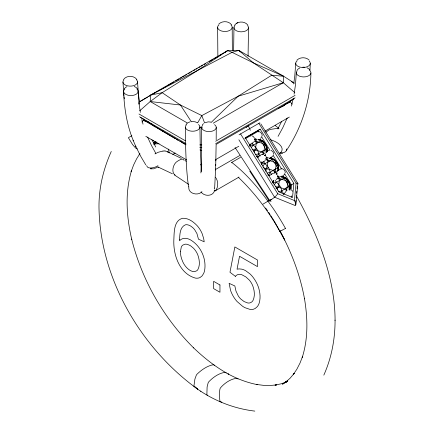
<?xml version="1.0" encoding="UTF-8"?>
<svg xmlns="http://www.w3.org/2000/svg" width="434" height="434" viewBox="0 0 434 434"><rect width="100%" height="100%" fill="white"/><g stroke="black" fill="none" stroke-linecap="round" stroke-linejoin="round"><path stroke-width="0.65" d="M201.685 127.26L201.197 165.104M216.175 139.759L216.262 127.498M233.959 27.434L233.633 50.626M248.525 27.841L248.064 56.322M250.754 134.849L250.754 134.361M216.127 145.021L215.709 165.538M296.514 196.027C325.88 249.04 350.108 316.088 323.829 375.133M335.015 320.504L335.021 320.102M180.419 251.747L181.303 246.979A12.944 7.476 60 0 1 182.871 245.069L185.068 244.212A12.57 7.253 60 0 1 187.607 244.467L189.495 245.248A16.383 9.461 60 0 1 191.009 246.159L193.336 248.074A11.669 6.738 60 0 1 195.718 250.971L196.07 251.519A12.825 7.405 60 0 1 197.058 253.261A12.477 7.204 60 0 1 197.871 255.089C199.477 259.657 200.242 265.179 197.855 269.601A13.177 7.606 60 0 1 196.71 270.8L194.573 271.641A11.273 6.505 60 0 1 192.517 271.456L190.7 270.724A13.107 7.568 60 0 1 185.253 265.961A12.863 7.427 60 0 1 182.822 261.886L181.716 259.098A18.836 10.872 60 0 1 180.414 251.747M267.024 150.365L266.519 146.795L264.8 143.448L262.103 140.817L258.859 139.314L259.912 139.412L263.064 141.229L265.548 144.077L266.986 147.533L267.16 151.07L266.785 152.057L267.181 150.245M278.563 168.918L278.058 165.349L276.339 162.007L273.642 159.376L270.398 157.868L271.451 157.971L274.603 159.783L277.087 162.636L278.525 166.086L278.699 169.623L278.324 170.611L278.72 168.804M290.021 189.056C291.149 184.173 286.901 177.609 282.095 176.312C287.688 177.734 291.724 184.282 289.76 189.864M238.879 139.786L274.586 197.21L295.505 205.667L295.76 203.654L294.431 200.535L277.744 193.732L240.555 133.927L239.053 134.828M249.908 145.227C249.87 147.81 250.624 142.238 249.908 145.227L253.337 145.092L259.044 142.14L260.579 140.909L263.064 141.229L266.986 147.533L265.982 149.594L266.026 152.844M214.656 188.058L215.595 168.983M215.839 160.813L215.866 159.821M201.224 164.079L200.909 172.954M215.562 170.047L215.741 164.513M231.729 162.821L231.745 162.414L240.55 157.33M295.869 204.691L297.87 183.479M250.738 135.587L250.711 136.081M309.936 70.346L310.294 63.505M295.722 63.093L294.8 75.928L293.677 83.963M296.362 72.429L295.435 85.08L294.1 94.173M310.912 73.026C310.44 100.818 301.597 128.182 285.995 151.162A7.519 4.861 24.8 0 1 279.952 152.578M254.389 152.909C254.281 148.916 257.329 145.281 255.838 141.202L256.385 139.482M265.928 171.468C265.82 167.475 268.868 163.84 267.377 159.755L267.924 158.036M277.467 190.021C277.359 186.029 280.407 182.394 278.916 178.314L277.765 177.614L287.856 181.499L290.064 184.645L289.06 186.707L289.104 189.956M139.71 110.778L150.207 101.545L150.593 95.095L227.655 50.599L238.83 50.377L283.679 76.27L294.415 83.192M294.822 92.643L283.293 82.72L283.679 76.27L253.434 62.887L232.065 52.33L227.655 50.599L195.712 71.697L162.164 92.686L150.207 101.545L187.483 123.066M286.652 149.529L286.662 148.954M291.062 190.363L291.572 184.982L284.476 173.573M293.861 183.343L292.527 197.47L278.964 191.942L245.264 137.746L260.161 129.142L293.861 183.343L291.572 184.982M294.431 200.535L296.075 183.148L258.886 123.343L240.555 133.927M295.76 202.423L295.945 200.448M296.194 197.812L296.379 195.837M296.628 193.201L296.818 191.226M297.068 188.589L297.252 186.615M291.23 197.21L291.36 195.924M262.049 162.012L261.425 164.6M273.588 180.566L273.127 183.045M266.883 151.265L267.16 151.07L265.982 149.594L262.668 151.021L263.612 154.607L264.778 144.386L265.548 144.077L265.272 144.278M271.174 158.166L271.451 157.971L272.118 159.468L269.183 161.502L265.657 158.708L267.377 159.755L276.317 162.945L278.525 166.086L277.521 168.148L274.207 169.58L275.151 173.166L276.317 162.945L274.603 159.783L272.118 159.468L268.684 157.754M293.276 98.372L291.388 106.08M286.608 149.806L286.228 150.82M261.93 162.099L261.447 163.781L264.876 163.651L269.183 161.502M273.469 180.653L272.986 182.34L276.415 182.204L282.122 179.253L283.657 178.021L286.142 178.341L287.856 181.499L287.145 187.331L286.559 190.597L283.852 194.302L281.812 190.889L280.906 187.71L278.829 184.369L276.415 182.204L275.058 180.11M278.921 178.309L279.463 176.595M111.267 151.482C103.509 168.701 98.974 187.309 98.985 206.242L98.979 206.692C99.76 277.923 140.47 347.905 197.644 389.162L194.627 386.64L197.644 389.162M287.232 117.961L282.773 127.77L278.058 136.368M262.668 151.021L258.735 153.777L257.156 156.88L258.214 156.983L256.391 156.5M274.207 169.58L270.274 172.331L268.695 175.439L269.753 175.537L267.93 175.059M281.031 192.636L281.812 190.889L287.145 187.331L289.06 186.707L290.238 188.182L289.961 188.378M281.666 121.379L277.879 128.833M197.633 122.925L201.815 115.585L238.174 96.212L271.722 75.223L283.679 76.27M139.84 153.739L136.639 158.79L133.601 164.991L131.111 171.718L131.545 170.529C124.742 192.984 126.522 217.098 131.79 239.666L131.632 239.031C141.869 280.06 163.672 318.133 193.656 347.927L193.249 347.526C203.958 357.844 215.736 367.186 228.827 374.309L228.024 373.886C237.284 378.92 247.261 382.69 257.622 384.692L256.407 384.443L263.422 385.338L270.208 385.484L276.718 384.882L275.026 385.126L281.199 383.792L286.445 381.931L284.617 382.631L287.33 381.242M234.566 25.221C237.496 20.957 245.004 20.951 247.928 25.221M123.538 79.509C126.489 75.272 133.922 75.304 136.884 79.52M124.173 88.937L125.361 87.559L126.967 86.643M296.997 70.319L298.191 68.946L299.769 68.029M185.974 124.612L187.173 123.24M202.309 124.976L203.508 123.609M262.706 154.542L263.476 153.49L265.402 153.978M273.859 173.627L275.015 172.043L276.941 172.537M139.124 154.547L139.84 153.631M265.83 132.272L268.89 130.021A8.805 6.217 -27 0 1 270.892 129.321L275.644 128.627L278.812 128.757M251.21 147.571L253.337 145.092L251.98 142.998M262.749 166.13L264.876 163.651L263.519 161.556M273.865 185.182L276.415 182.204M215.806 190.407C218.318 187.092 218.373 181.873 216.127 178.184M273.062 155.855L269.601 158.622M284.601 174.414L281.14 177.18M277.06 173.383L276.387 174.056L276.903 173.497M265.521 154.824L264.849 155.502L265.364 154.938A9.722 7.926 54.4 0 1 264.838 155.529M201.973 191.698C198.045 196.152 188.106 193.77 188.785 187.179A7.573 5.897 4.2 0 1 188.877 186.788M281.867 230.324L279.832 231.327L280.12 231.116M218.747 24.114C222.11 20.691 228.772 20.816 231.593 24.857M211.07 122.518L238.174 96.212L283.293 82.72L253.434 62.887L238.83 50.377L232.065 52.33L150.593 95.095L138.75 102.24M296.894 60.152C300.106 56.946 305.986 56.925 309.198 60.136M278.21 108.549L283.044 106.091L286.028 103.525M260.438 138.316L261.366 137.545M276.225 179.638L277.152 178.868M247.467 126.516L248.362 125.806L250.337 130.308M246.159 127.547L246.729 127.097M235.071 147.517L269.85 200.79L274.586 197.21M154.992 153.896L158.204 152.263L162.989 151.043M289.25 102.337L288.247 103.07M289.402 102.229L290.178 101.665L290.162 100.845M260.161 129.142L257.872 130.786L258.577 131.925M250.223 144.663L253.478 142.336M259.635 139.607L259.912 139.412L262.489 143.372L265.982 149.594M262.787 141.424L263.064 141.229M266.709 147.728L266.986 147.533M257.384 157.439L261.176 154.721L262.754 154.325M267.089 157.716L266.33 157.884L267.246 157.602M261.979 163.021L264.686 161.085M274.331 159.983L274.603 159.783M276.811 162.831L277.087 162.636L275.064 163.596L272.118 159.468M278.248 166.287L278.525 166.086M269.465 175.607L273.23 173.123M278.422 169.824L278.699 169.623L275.064 163.596M276.431 171.582L280.825 168.837M282.713 176.725L282.99 176.524L285.567 180.484L289.06 186.707M285.87 178.537L286.142 178.341M288.35 181.39L288.626 181.19L286.603 182.155M289.787 184.841L290.064 184.645M225.143 52.346L227.655 50.599M283.044 106.091L294.068 98.67M262.999 204.148L271.234 199.211M253.445 150.983L256.792 148.927M264.984 169.542L268.331 167.486M275.975 188.443L279.87 186.04M158.209 167.41L158.801 167.041M286.684 190.233L286.879 190.119A7.579 6.184 57.8 0 1 286.695 190.428M139.395 101.914L147.571 97.194M148.737 96.516L150.489 95.507M151.656 94.834L152.822 94.156M153.994 93.484L155.741 92.475M156.913 91.796L158.079 91.124M159.831 90.115L160.998 89.437M162.164 88.764L163.336 88.091M165.088 87.082L166.255 86.404M167.421 85.731L173.844 82.021M175.596 81.012L179.101 78.988M180.267 78.315L181.434 77.643M182.6 76.964L184.352 75.955M185.524 75.283L186.691 74.605M188.443 73.596L189.609 72.923M190.776 72.245L191.942 71.572M193.694 70.563L194.866 69.885M196.032 69.212L197.199 68.539M198.951 67.525L200.117 66.852M201.289 66.18L202.456 65.507M204.208 64.492L205.374 63.82M209.459 61.46L212.964 59.436M214.13 58.764L218.221 56.404M219.387 55.731L221.139 54.717M154.027 144.234L156.853 142.602M213.235 123.175L283.293 82.72M172.781 154.433L175.124 153.083M215.665 141.229L295.077 95.382M215.665 143.67L295.077 97.824M215.937 144.527L290.178 101.665M244.836 138.31L258.203 130.547L258.181 131.29L245.617 138.544M215.606 159.652L238.814 146.247M264.952 131.155L289.359 117.072M215.307 169.623L239.704 155.535M215.21 190.841L239.031 177.088M258.886 123.343L259.89 122.795M287.286 381.307L282.491 384.215L287.509 380.732L285.529 382.354L290.129 378.177L294.257 373.343L293.216 374.667L296.867 369.171L299.997 363.074L302.59 356.412L302.21 357.54C308.33 338.439 307.744 317.883 304.424 298.31L304.516 298.874C300.182 274.896 291.344 251.894 279.756 230.514L284.747 240.089L274.407 221.345M285.496 228.436L282.116 230.194M263.525 145.043L264.778 144.386L254.687 140.502L257.644 142.949M237.87 22.649L236.508 23.306M187.938 122.719L190.19 121.791M205.098 122.692L208.136 121.873L210.712 122.046M153.848 144.376L156.05 143.838L159.072 143.768M268.141 150.701L269.286 150.278M153.685 142.9L156.924 142.081M255.55 154.558L258.735 153.777L260.096 156.05M267.094 173.112L270.274 172.331L271.635 174.604M278.785 176.155L277.869 176.437L278.628 176.269M278.633 191.671L281.812 190.889M153.696 143.025L156.582 142.357M282.653 153.479L280.44 153.815M150.593 95.095L162.164 92.686L180.452 105.023L201.815 115.585L204.604 122.93M154.265 168.381L154.699 168.3A4.747 2.175 -8.6 0 0 157.884 166.808M253.89 141.522L255.838 141.202M264.783 160.184L267.377 159.755M276.968 178.634L278.916 178.314L280.727 180.061M153.755 168.81L150.75 168.777M256.293 139.108L255.55 139.157A9.722 7.926 54.4 0 0 254.753 139.309M199.656 127.346L202.282 127.298M302.813 67.189L304.505 67.183M191.801 121.509L195.094 121.797L197.34 122.719M179.806 141.381L181.162 141.381M199.814 144.885L201.837 144.896M199.814 147.327L201.837 147.338M200.519 164.806L201.843 164.811M175.086 175.054C170.806 172.314 173.285 163.325 177.528 161.215A20.821 12.022 -60 0 1 178.737 160.466L180.571 159.533A5.897 3.407 -60 0 1 184.054 160.309M200.579 150.495L201.832 150.593L199.949 149.931M164.996 150.967L166.775 151.406L168.088 152.334M281.297 168.69C283.565 168.555 285.442 170.708 285.236 172.922M150.207 101.545L180.452 105.023L191.405 121.835M150.468 168.745L151.222 168.842M140.649 117.587L162.159 130.894L163.493 131.079M221.834 402.199L220.054 401.596A1.807 1.161 -66.3 0 1 219.913 401.152A52.547 33.749 -66.3 0 1 219.778 400.11L219.3 393.155L219.973 388.897A4.812 3.092 -66.3 0 1 220.456 387.871C224.535 383.13 230.785 378.768 237.072 378.28A4.812 3.092 -66.3 0 1 237.696 378.665L238.038 379.039M254.823 411.106C234.132 408.671 214.315 400.907 197.307 388.935M281.237 176.155L282.095 176.312M155.882 141.929L155.54 141.864A5.788 4.731 60.8 0 1 154.851 141.663M258.507 131.562C260.731 131.643 262.451 133.835 262.131 136.005M151.781 123.831L149.811 123.359L147.489 121.146M207.468 395.341L207.034 394.978A1.807 1.042 -60 0 1 206.942 394.56A52.547 30.342 -60 0 1 206.909 393.573L207.105 386.96L208.136 382.886A4.812 2.778 -60 0 1 208.694 381.898C212.98 377.325 219.045 373.034 225.306 372.301A4.812 2.778 -60 0 1 225.864 372.649L226.152 373.001M158.481 167.204L172.439 173.806M252.149 149.307C255.805 151.092 260.492 150.175 263.476 153.49M263.091 167.616C266.883 169.694 271.852 168.582 275.015 172.043M275.227 186.419C278.883 188.204 283.57 187.287 286.554 190.602L285.746 188.134M167.378 151.645L181.276 158.367M134.198 86.409L136.319 87.581L137.513 88.948M307.028 67.758L309.822 69.57M283.147 194.107L283.532 194.291M269.85 200.79L271.066 201.371M257.715 139.482L260.579 140.909M280.223 176.307L283.657 178.021M252.165 135.918L253.429 136.618L254.682 138.468M270.995 150.267L273.013 151.754L273.697 154.363M181.515 142.319L186.072 144.837M291.388 81.597L293.151 82.617M138.972 113.996L185.361 140.779M139.558 116.779L185.947 143.562M143.79 119.019L143.811 120.245L185.546 144.343M145.808 136.336L186.625 159.902M174.262 174.837L188.741 184.439M162.159 130.894L175.249 138.674M176.388 139.352L178.097 140.366M185.134 160.602L186.257 161.302M231.745 162.414C248.498 175.352 261.876 192.229 273.887 209.535A153.283 88.498 60 0 1 285.474 228.425M200.562 391.099L200.915 391.332M143.811 120.245L144.652 120.858M144.728 120.918L145.265 121.308M235.418 276.382L229.977 272.248L234.848 246.941L257.476 260.009L257.476 266.622L239.525 256.261L237.051 269.194L239.15 268.896L241.841 269.172A19.237 11.11 60 0 1 245.742 270.762L250 273.925A18.429 10.638 60 0 1 253.136 277.391L254.845 279.838A22.08 12.749 60 0 1 256.413 282.545L256.879 283.473A20.056 11.577 60 0 1 258.74 288.165C260.172 293.026 260.65 298.359 259.131 303.257A23.724 13.698 60 0 1 257.226 306.708L255.187 308.487L253.234 309.312A19.53 11.273 60 0 1 250.272 309.48L245.064 307.722A29.718 17.159 60 0 1 242.552 306.236L237.062 301.505A18.922 10.926 60 0 1 233.714 297.03A19.736 11.393 60 0 1 232.765 295.397A18.792 10.85 60 0 1 230.552 290.362L229.114 283.326L234.848 285.973L235.977 291.095L238.293 295.955A11.631 6.716 60 0 0 240.74 298.988L244.125 301.581L247.743 302.97A12.705 7.335 60 0 0 249.941 302.883L251.47 302.162A14.544 8.398 60 0 0 252.973 300.507C255.187 295.988 254.47 290.52 252.8 285.935A12.819 7.4 60 0 0 251.264 282.832A12.114 6.993 60 0 0 249.284 280.066L245.839 276.892L241.662 274.662A12.684 7.324 60 0 0 238.928 274.342A14.778 8.534 60 0 0 235.407 276.366M275.216 125.524L278.959 128.404M152.681 140.291L153.414 140.876M253.337 145.092L255.751 147.256L257.829 150.598L258.735 153.777M264.876 163.651L267.29 165.815L269.368 169.157L270.274 172.331M238.83 50.377L240.593 51.982M238.201 177.18C254.796 192.908 268.668 211.396 279.832 231.317M153.376 125.28L154.683 126.847M291.903 190.358L292.641 191.286M201.018 191.985C202.976 194.736 206.752 195.88 209.975 195.05A7.519 6.038 12.4 0 0 214.537 189.908M265.624 207.978L267.523 210.702M249.756 171.148L269.188 200.975M268.662 212.334L270.1 214.586M270.816 215.714L274.049 220.781M260.829 123.88L297.795 183.343M261.42 136.488L269.932 150.18M273.127 155.318L281.639 169.005M145.781 164.86L140.941 156.707L135.609 146.052M155.763 153.245L151.461 145.482L147.56 137.079M155.757 147.017L151.889 139.71M215.649 177.24L215.801 177.528M289.337 188.801L289.624 189.446M123.592 91.563C124.243 108.37 126.929 125.274 133.401 140.882M194.058 386.661L194.009 386.558A1.807 0.911 -54.4 0 1 193.971 386.173A52.547 26.49 -54.4 0 1 194.041 385.251L194.909 379.072L196.304 375.231A4.812 2.425 -54.4 0 1 196.927 374.287C201.425 369.904 207.322 365.716 213.544 364.696A4.812 2.425 -54.4 0 1 214.027 364.999L214.439 365.71M133.092 140.166L135.918 146.768M277.456 174.837L277.82 175.846M265.917 156.278L266.281 157.287M168.452 149.068L169.211 153.007M289.429 189.061L289.435 189.088A8.881 7.237 54.4 0 1 289.201 189.853M214.244 188.09L214.429 188.747M141.793 119.496L143.025 124.167M140.334 112.379L139.01 103.346L139.086 104.127L138.164 91.151M139.553 102.18L138.424 94.194L137.54 81.809M188.513 186.821C185.861 167.074 185.519 147.115 185.361 127.227M124.075 96.853L124.33 98.822M123.934 95.567L122.958 82.048M201.533 171.701L200.324 149.768L199.928 126.809M146.605 165.625C147.441 168.902 151.998 168.056 154.45 167.356A7.573 3.917 -18.7 0 0 157.998 165.663M277.521 168.148L277.565 171.403M217.873 56.859L217.624 27.158M232.347 50.61L232.201 27.391M231.089 25.031A7.291 4.21 0 0 1 229.57 30.516A7.291 4.21 0 0 1 219.957 30.364A7.291 4.21 0 0 1 218.958 24.841M247.678 25.66A7.291 4.21 0 0 1 241.054 31.845A7.291 4.21 0 0 1 234.989 25.47M309.263 61.129A7.291 4.21 0 0 1 307.543 66.592A7.291 4.21 0 0 1 297.941 66.326A7.291 4.21 0 0 1 297.149 60.793M309.594 70.297A7.291 4.21 0 0 1 308.764 75.722A7.291 4.21 0 0 1 299.357 76.134A7.291 4.21 0 0 1 297.111 70.845M214.51 124.639A7.291 4.21 0 0 1 214.401 130.195A7.291 4.21 0 0 1 204.853 130.856A7.291 4.21 0 0 1 202.466 125.48M198.506 124.509A7.291 4.21 0 0 1 197.714 130.043A7.291 4.21 0 0 1 188.106 130.314A7.291 4.21 0 0 1 186.392 124.851M136.938 89.013A7.291 4.21 0 0 1 135.69 94.52A7.291 4.21 0 0 1 126.072 94.525A7.291 4.21 0 0 1 124.808 89.024M136.401 79.672A7.291 4.21 0 0 1 135.115 85.064A7.291 4.21 0 0 1 125.681 85.21A7.291 4.21 0 0 1 123.891 79.867M270.154 139.683A8.946 6.244 37.8 0 1 272.047 140.285C277.847 142.14 285.941 147.75 280.158 153.273A5.604 3.7 32.1 0 1 279.279 153.875M215.774 190.461A5.604 2.268 82.6 0 1 214.179 190.613M162.989 151.075A8.805 7.313 -35.2 0 1 164.991 150.983M296.042 183.175A3.374 0.846 -14.2 0 1 297.578 183.973M269.867 200.763A3.184 0.602 -51.4 0 1 269.4 201.023M269.178 200.73A3.184 0.602 -51.4 0 1 269.286 200.389M277.7 193.759A3.374 0.559 -49.2 0 1 274.548 197.264M287.053 190.201A3.184 0.873 -11.9 0 1 286.652 190.266M272.926 182.378A9.722 7.926 54.4 0 1 273.36 180.669M277.624 176.567A9.722 7.926 54.4 0 1 278.378 176.383M281.769 176.497A9.722 7.926 54.4 0 1 289.728 189.305M273.051 183.137A9.722 7.926 54.4 0 1 273.306 181.352M277.831 176.421A9.722 7.926 54.4 0 1 278.579 176.231M281.97 176.35A9.722 7.926 54.4 0 1 289.673 189.983M269.525 175.748A9.722 7.926 54.4 0 1 268.641 175.482M261.387 163.819A9.722 7.926 54.4 0 1 261.821 162.115M266.085 158.014A9.722 7.926 54.4 0 1 266.839 157.824M270.23 157.943A9.722 7.926 54.4 0 1 278.189 170.746M276.697 173.681A9.722 7.926 54.4 0 1 276.17 174.235M269.731 175.602A9.722 7.926 54.4 0 1 267.979 174.978M261.512 164.584A9.722 7.926 54.4 0 1 262.027 161.969M266.292 157.868A9.722 7.926 54.4 0 1 267.04 157.678M270.431 157.792A9.722 7.926 54.4 0 1 278.395 170.6M276.903 173.535A9.722 7.926 54.4 0 1 276.377 174.083M257.986 157.195A9.722 7.926 54.4 0 1 257.102 156.929M249.767 146.171A9.722 7.926 54.4 0 1 250.022 144.386M254.546 139.455A9.722 7.926 54.4 0 1 256.098 139.162M258.686 139.385A9.722 7.926 54.4 0 1 266.65 152.188M265.158 155.128A9.722 7.926 54.4 0 1 264.632 155.676M258.192 157.048A9.722 7.926 54.4 0 1 257.308 156.782M249.973 146.025A9.722 7.926 54.4 0 1 250.228 144.24M258.892 139.238A9.722 7.926 54.4 0 1 266.856 152.041M269.395 158.323A3.646 2.973 54.4 0 1 269.27 158.573M250.564 143.974A3.646 2.973 54.4 0 1 250.12 144.674M137.388 148.911A5.04 4.112 57.5 0 1 136.016 148.292A6.054 4.942 57.5 0 1 135.5 147.913L132.609 144.625L128.388 137.73A153.283 88.498 60 0 1 131.849 135.712M141.94 122.035A7.367 5.713 -34 0 1 143.697 120.126M290.064 101.784A7.378 5.403 37.2 0 1 292.136 104.203M179.573 239.79L179.562 240.789C181.293 238.559 184.358 237.837 187.016 238.548A19.351 11.17 60 0 1 190.233 239.736C200.698 245.698 206.72 258.827 204.577 270.659A25.129 14.506 60 0 1 203.584 273.572L202.087 275.899L200.172 277.429A18.733 10.812 60 0 1 197.861 278.145A19.302 11.143 60 0 1 195.219 278.053C179.481 273.48 173.22 255.002 173.833 240.073C174.256 232.684 173.546 220.586 182.633 218.259C188.253 217.971 193.238 221.633 196.971 225.49A16.823 9.711 60 0 1 199.928 229.396A16.763 9.678 60 0 1 202.195 233.796L203.665 238.505L204.197 241.814L198.468 239.172L196.938 233.579L194.682 229.738A10.541 6.087 60 0 0 192.495 227.4L190.868 226.195A13.666 7.893 60 0 0 189.75 225.566A12.391 7.156 60 0 0 185.399 224.801C179.768 227.232 179.833 234.604 179.573 239.79M254.91 139.238L255.707 139.043L254.91 139.238M219.951 284.981L213.647 281.341L213.647 288.621L219.951 292.256L219.951 284.981"/></g></svg>
